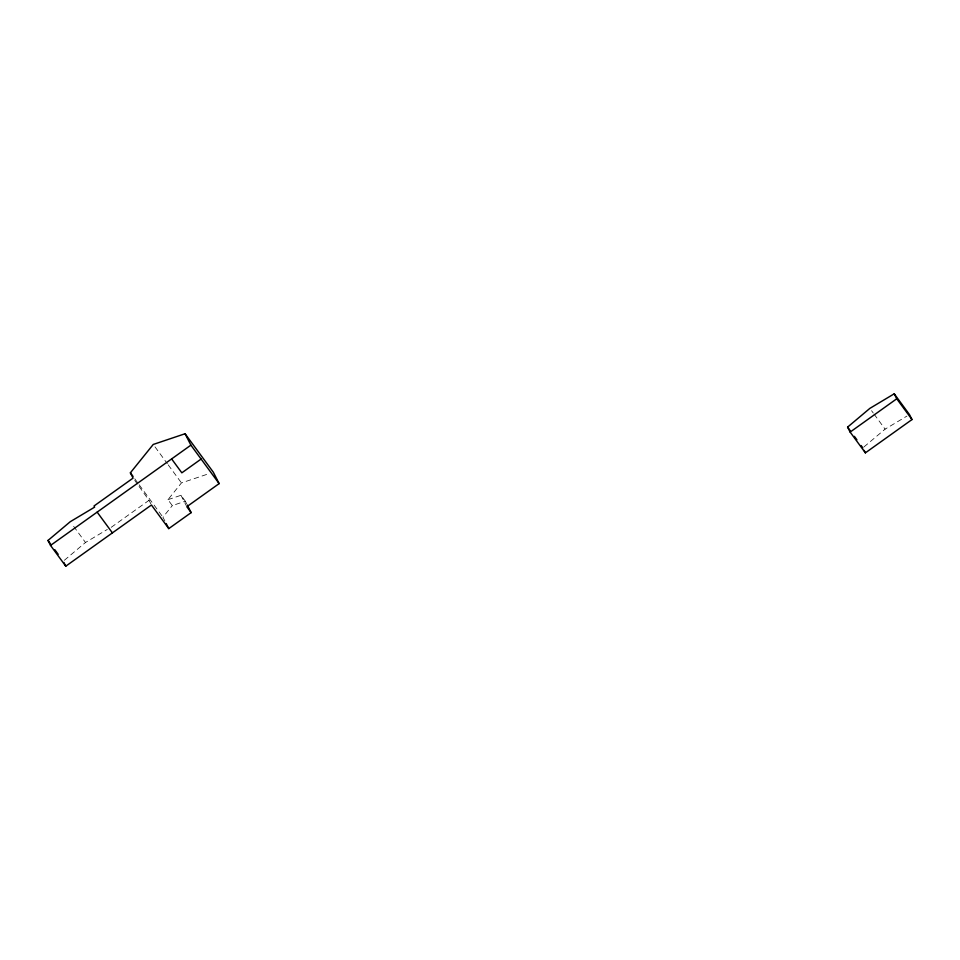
<?xml version="1.0" encoding="UTF-8"?>
<svg xmlns="http://www.w3.org/2000/svg" width="960" height="960" viewBox="0 0 960 960"><rect width="100%" height="100%" fill="white"/><g stroke="black" fill="none" stroke-linecap="round" stroke-linejoin="round"><path stroke-width="0.72" stroke-dasharray="4.8 3.6" d="M186.624 503.748L185.328 501.204L172.296 505.596L167.952 499.68L181.464 482.916L209.16 473.604M164.892 521.004L162.948 517.188L172.296 505.596M64.356 560.28L85.488 542.484L107.304 529.452M863.952 446.94L885.096 429.144L906.9 416.112M111.228 527.316L149.04 500.304L138.108 485.112M167.952 499.68L180.984 495.288L185.328 501.204M871.548 410.688L873.24 412.992M874.08 414.144L885.096 429.144M155.004 446.868L167.352 463.692M168.228 464.892L181.464 482.916M134.784 478.812L138.3 483.612M139.176 484.812L162.948 517.188M73.644 526.332L85.488 542.484M134.748 480.432L137.268 483.936M180.984 495.288L186.156 505.44M149.04 500.304L150.84 503.82"/><path stroke-width="1.44" d="M130.38 472.812L153.24 444.456L185.076 433.74L213.312 472.2L219.132 483.612L186.804 506.712L191.148 512.628L168.768 528.612L151.44 504.996L65.772 566.196L50.532 545.424L48 540.444L70.248 521.712L94.62 507.144L94.032 505.98L133.068 478.104L130.38 472.812L133.02 476.412M847.596 427.116L869.856 408.384L894.228 393.804L909.468 414.576L912 419.556L865.38 452.856L850.14 432.084L847.596 427.116L850.14 430.572M50.532 545.424L190.896 445.152L185.076 433.74M201.108 459.06L181.836 472.824L171.624 458.928M850.14 432.084L896.76 398.784L894.228 393.804M896.76 398.784L912 419.556M854.376 436.344L856.92 439.8M861.144 445.572L862.848 447.876M190.896 445.152L219.132 483.612M97.152 512.124L112.404 532.884M48 540.444L50.544 543.912M54.78 549.684L58.164 554.292M864.108 450.372L865.38 452.856M187.26 505.008L191.148 512.628M166.176 523.536L168.768 528.612M63.876 562.464L65.772 566.196"/></g></svg>
